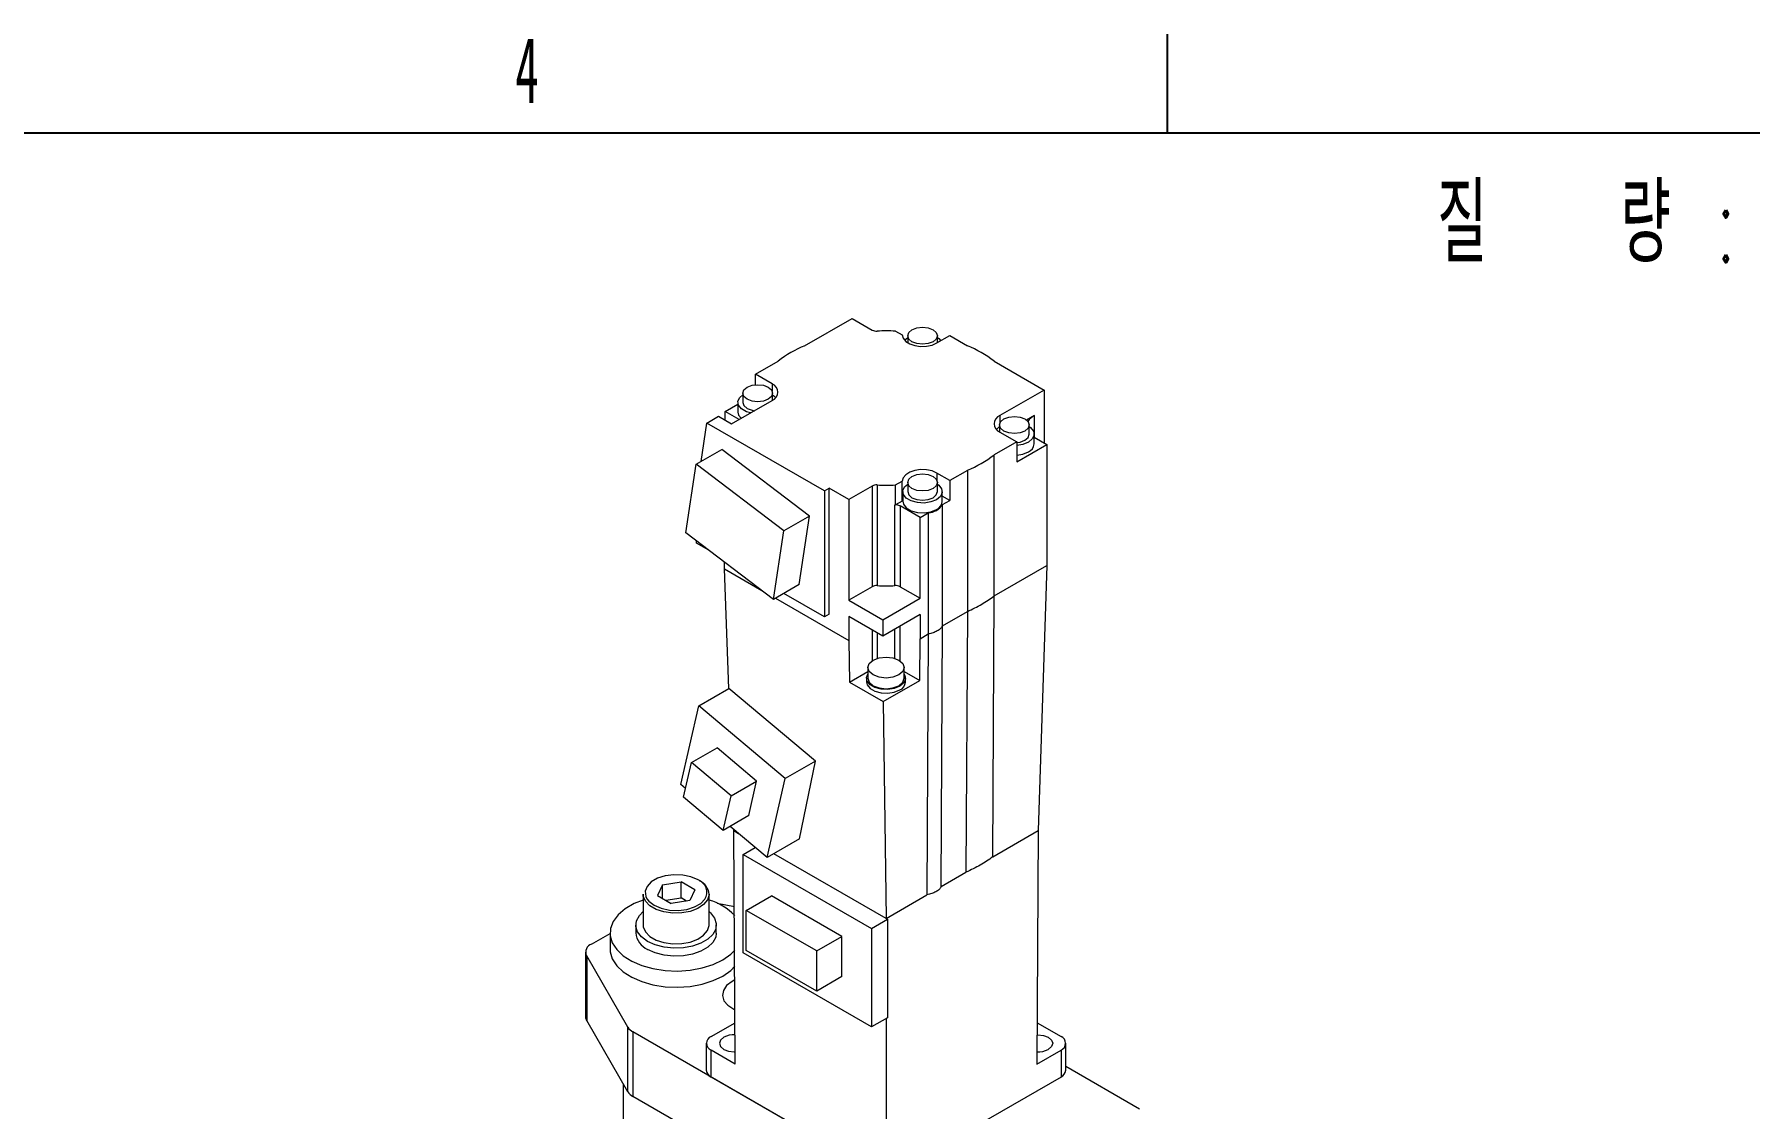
# Model space of a CAD drawing. Header units: millimetres. Extents: x 19 to 1665, y -46 to 1184.
# Drawn here: x 542.6 to 750.6, y 1042.8 to 1173.2 of the extents above; entities that cross this region are included whole.
import ezdxf

# ---------------------------------------------------------------- set-up
doc = ezdxf.new("R2010")
doc.units = ezdxf.units.MM
doc.header["$LTSCALE"] = 4
doc.layers.add('12', color=4, linetype='Continuous')
doc.styles.add('SLDTEXTSTYLE15', font='TXT', dxfattribs={"width": 0.633333, "bigfont": 'bigfont'})
doc.styles.add('SLDTEXTSTYLE5', font='TXT', dxfattribs={"width": 0.525})

# ---------------------------------------------------------------- blocks, each defined once
blk = doc.blocks.new('블록12')
for p, q in [((679.99, 1173.2), (679.99, 1161.2)), ((1651.99, 1161.2), (31.99, 1161.2))]:
    blk.add_line(p, q)

msp = doc.modelspace()

# ---------------------------------------------------------------- linework, layer by layer
at = {"color": 7, "linetype": 'Continuous', "lineweight": 18}
for p, q in [((636.04, 1135.42), (641.78, 1138.73)), ((641.78, 1138.73), (644.22, 1137.32)), ((647.06, 1137.19), (647.85, 1136.73)), ((648.53, 1136.63), (648.53, 1135.77)), ((652.08, 1135.75), (653.64, 1136.65)), ((652.13, 1135.77), (652.13, 1136.63)), ((653.64, 1136.65), (655.77, 1135.42)), ((630.07, 1131.97), (632.81, 1133.55)), ((659.01, 1133.55), (665.09, 1130.04)), ((632.1, 1130.8), (630.07, 1131.97)), ((630.07, 1130.68), (630.07, 1131.97)), ((628.54, 1129.66), (628.54, 1128.54)), ((632.1, 1130.8), (632.1, 1129.89)), ((632.14, 1128.8), (632.14, 1129.66)), ((665.09, 1130.04), (659.71, 1126.94)), ((665.09, 1130.04), (665.09, 1123.64)), ((626.39, 1127.43), (627.94, 1128.33)), ((628.08, 1126.46), (626.39, 1127.43)), ((626.39, 1126.39), (626.39, 1127.43)), ((627.18, 1125.93), (632.1, 1128.77)), ((627.94, 1128.54), (627.94, 1127.37)), ((623.48, 1121.37), (624.18, 1126.03)), ((624.18, 1126.03), (625.59, 1126.85)), ((638.44, 1117.8), (624.18, 1126.03)), ((625.59, 1126.85), (627.18, 1125.93)), ((659.67, 1125.8), (659.67, 1124.94)), ((659.71, 1126.94), (659.71, 1126.03)), ((663.9, 1126.94), (662.95, 1126.39)), ((663.27, 1124.69), (663.27, 1125.8)), ((663.9, 1124.32), (663.9, 1126.94)), ((661.75, 1123.74), (659.01, 1122.16)), ((659.71, 1124.91), (661.75, 1123.74)), ((661.75, 1123.74), (661.75, 1121.32)), ((661.75, 1121.32), (665.42, 1123.45)), ((663.87, 1123.51), (663.87, 1124.69)), ((663.87, 1124.34), (665.42, 1123.45)), ((665.42, 1123.45), (665.42, 1108.75)), ((621.65, 1112.71), (622.89, 1121.03)), ((622.89, 1121.03), (626, 1122.82)), ((633.5, 1112.96), (622.89, 1121.03)), ((636.62, 1114.75), (626, 1122.82)), ((659.01, 1105.05), (659.01, 1122.16)), ((647.06, 1118.53), (647.85, 1118.98)), ((647.85, 1116.57), (647.85, 1118.98)), ((653.64, 1119.07), (652.08, 1119.97)), ((652.08, 1119.97), (652.08, 1119.06)), ((655.77, 1120.29), (653.64, 1119.07)), ((653.64, 1119.07), (653.64, 1116.65)), ((655.77, 1120.29), (655.77, 1103.18)), ((638.44, 1117.8), (639, 1118.13)), ((638.44, 1117.8), (638.44, 1102.51)), ((641.38, 1116.75), (639, 1118.13)), ((639, 1102.84), (639, 1118.13)), ((644.22, 1118.39), (641.38, 1116.75)), ((644.22, 1118.39), (644.22, 1106.18)), ((644.84, 1118.52), (644.84, 1106.31)), ((647.06, 1116.11), (647.06, 1118.53)), ((647.93, 1116.9), (647.85, 1116.57)), ((647.93, 1117.71), (647.93, 1116.54)), ((648.53, 1118.82), (648.53, 1117.71)), ((652.13, 1117.71), (652.13, 1118.82)), ((652.73, 1116.54), (652.73, 1117.71)), ((653.64, 1116.65), (652.73, 1117.18)), ((641.38, 1116.75), (641.38, 1104.54)), ((646.98, 1106.31), (646.98, 1116.11)), ((647.85, 1116.57), (647.06, 1116.11)), ((650.04, 1114.57), (647.6, 1115.97)), ((647.6, 1115.97), (647.6, 1106.18)), ((650.04, 1114.57), (651.02, 1115.13)), ((651.02, 1115.13), (651.02, 1100.44)), ((652.76, 1116.14), (653.64, 1116.65)), ((652.76, 1101.44), (652.76, 1116.14)), ((632.27, 1104.64), (621.65, 1112.71)), ((632.27, 1104.64), (633.5, 1112.96)), ((636.62, 1114.75), (633.5, 1112.96)), ((635.38, 1106.44), (636.62, 1114.75)), ((650.04, 1104.77), (650.04, 1114.57)), ((622.94, 1111.46), (622.94, 1111.73)), ((624.41, 1110.61), (622.94, 1111.46)), ((626.33, 1108.33), (626.33, 1109.15)), ((659.01, 1105.05), (665.42, 1108.75)), ((665.42, 1108.75), (664.35, 1076.58)), ((665.42, 1108.75), (665.42, 1108.75)), ((665.42, 1108.75), (665.42, 1108.75)), ((626.33, 1108.33), (630.84, 1105.72)), ((626.85, 1093.83), (626.33, 1108.33)), ((635.38, 1106.44), (632.27, 1104.64)), ((632.49, 1104.77), (641.38, 1099.64)), ((638.44, 1102.51), (633.51, 1105.36)), ((644.22, 1106.18), (641.38, 1104.54)), ((641.38, 1104.54), (645.51, 1102.15)), ((645.51, 1102.15), (650.04, 1104.77)), ((647.6, 1106.18), (650.04, 1104.77)), ((658.84, 1073.4), (659.01, 1105.05)), ((639, 1102.84), (638.44, 1102.51)), ((641.38, 1102.58), (641.38, 1099.64)), ((645.51, 1100.19), (641.38, 1102.58)), ((650.04, 1102.81), (645.51, 1100.19)), ((650.04, 1102.81), (650.04, 1099.87)), ((652.76, 1101.44), (655.77, 1103.18)), ((655.77, 1103.18), (655.6, 1071.53)), ((644.22, 1100.94), (644.22, 1097.19)), ((644.84, 1100.58), (644.84, 1097.48)), ((645.51, 1102.15), (645.51, 1100.19)), ((646.98, 1097.48), (646.98, 1101.04)), ((647.6, 1097.19), (647.6, 1101.4)), ((650.04, 1099.87), (651.02, 1100.44)), ((651.02, 1100.44), (650.85, 1068.79)), ((652.59, 1069.79), (652.76, 1101.44)), ((641.38, 1099.64), (641.47, 1094.6)), ((650.01, 1094.79), (650.04, 1099.87)), ((643.71, 1096.37), (643.71, 1095.07)), ((648.11, 1095.07), (648.11, 1096.37)), ((641.47, 1094.6), (643.71, 1095.89)), ((641.47, 1094.6), (645.57, 1092.23)), ((643.55, 1095.07), (643.55, 1094.61)), ((645.57, 1092.23), (650.01, 1094.79)), ((648.11, 1095.89), (650.01, 1094.79)), ((648.27, 1094.61), (648.27, 1095.07)), ((623.2, 1091.73), (626.85, 1093.84)), ((637.37, 1085.03), (626.85, 1093.84)), ((645.57, 1092.23), (645.91, 1065.93)), ((621.03, 1082.16), (623.2, 1091.73)), ((633.67, 1082.89), (623.2, 1091.73)), ((622.32, 1084.85), (625.43, 1086.64)), ((630.22, 1082.6), (625.43, 1086.64)), ((621.37, 1080.65), (622.32, 1084.85)), ((627.11, 1080.8), (622.32, 1084.85)), ((637.37, 1085.03), (633.67, 1082.89)), ((635.4, 1075.57), (637.37, 1085.03)), ((621.6, 1081.68), (621.03, 1082.16)), ((627.11, 1080.8), (630.22, 1082.6)), ((629.28, 1078.4), (630.22, 1082.6)), ((631.51, 1073.32), (633.67, 1082.89)), ((626.16, 1076.61), (621.37, 1080.65)), ((626.16, 1076.61), (627.11, 1080.8)), ((629.28, 1078.4), (626.16, 1076.61)), ((631.51, 1073.32), (627.02, 1077.1)), ((627.46, 1076.58), (627.45, 1076.74)), ((627.46, 1076.58), (628.03, 1076.25)), ((627.46, 1076.58), (627.46, 1076.58)), ((627.63, 1048.26), (627.46, 1076.58)), ((635.4, 1075.57), (631.51, 1073.32)), ((658.84, 1073.4), (664.35, 1076.58)), ((664.35, 1076.58), (664.18, 1048.26)), ((664.35, 1076.58), (664.35, 1076.58)), ((628.6, 1073.7), (630.05, 1074.55)), ((628.6, 1061.75), (628.6, 1073.7)), ((628.6, 1073.7), (644.15, 1064.72)), ((645.91, 1065.93), (632.31, 1073.78)), ((652.59, 1069.79), (655.6, 1071.53)), ((618.79, 1070.02), (618.18, 1068.71)), ((618.79, 1070.02), (621.06, 1070.37)), ((618.79, 1068.36), (618.79, 1070.02)), ((622.72, 1069.41), (621.06, 1070.37)), ((621.06, 1068.41), (621.06, 1070.37)), ((622.72, 1069.41), (622.11, 1068.1)), ((616.45, 1068.87), (616.45, 1065.14)), ((618.18, 1068.71), (619.84, 1067.75)), ((619.2, 1068.13), (621.06, 1068.41)), ((622.11, 1068.1), (619.84, 1067.75)), ((621.7, 1068.04), (621.06, 1068.41)), ((624.45, 1065.14), (624.45, 1068.87)), ((625.43, 1067.78), (627.52, 1067.38)), ((628.96, 1066.91), (632.02, 1068.67)), ((640.56, 1063.74), (632.02, 1068.67)), ((645.91, 1065.93), (650.85, 1068.79)), ((615.57, 1065.14), (615.57, 1064.16)), ((625.33, 1064.16), (625.33, 1065.14)), ((628.96, 1062.04), (628.96, 1066.91)), ((637.51, 1061.98), (628.96, 1066.91)), ((644.15, 1064.72), (646.08, 1065.83)), ((645.91, 1065.93), (646.08, 1065.83)), ((646.08, 1065.83), (646.08, 1053.88)), ((610.19, 1062.81), (612.45, 1064.12)), ((612.45, 1064.16), (612.45, 1062.2)), ((637.51, 1061.98), (640.56, 1063.74)), ((640.56, 1058.88), (640.56, 1063.74)), ((644.15, 1064.72), (644.15, 1052.77)), ((609.48, 1061.83), (609.48, 1053.99)), ((614.61, 1052.72), (609.61, 1061.39)), ((609.61, 1061.39), (609.61, 1053.55)), ((644.15, 1052.77), (628.6, 1061.75)), ((637.51, 1057.11), (628.96, 1062.04)), ((637.51, 1057.11), (637.51, 1061.98)), ((640.56, 1058.88), (637.51, 1057.11)), ((627.59, 1054.94), (627.48, 1054.89)), ((614.61, 1044.88), (609.61, 1053.55)), ((614.61, 1044.88), (614.61, 1052.72)), ((624.69, 1051.59), (627.6, 1053.27)), ((646.08, 1053.88), (644.15, 1052.77)), ((645.91, 1053.78), (645.91, 1034.45)), ((664.21, 1053.27), (667.12, 1051.59)), ((653.99, 1029.78), (615.19, 1052.18)), ((615.19, 1052.18), (615.19, 1044.34)), ((624.11, 1050.78), (624.11, 1047.51)), ((667.7, 1047.51), (667.7, 1050.78)), ((624.69, 1046.69), (624.69, 1049.96)), ((627.63, 1048.26), (624.69, 1049.96)), ((664.18, 1048.26), (667.12, 1049.96)), ((667.12, 1049.96), (667.12, 1046.69)), ((645.91, 1034.45), (624.69, 1046.69)), ((667.12, 1046.69), (645.91, 1034.45)), ((667.7, 1047.99), (676.62, 1042.84)), ((614.05, 1045.86), (614.05, 1021.05)), ((653.99, 1021.94), (615.19, 1044.34))]:
    msp.add_line(p, q, dxfattribs=at)
at = {"color": 7, "linetype": 'Continuous', "lineweight": 18, "flags": 128}
for points in [[(649.05, 1137.36), (649.64, 1137.59), (650.33, 1137.67), (651.02, 1137.59), (651.6, 1137.36), (651.99, 1137.02), (652.13, 1136.63), (651.99, 1136.23), (651.6, 1135.89)], [(647.85, 1136.73), (647.97, 1136.32), (648.29, 1135.94), (648.78, 1135.64), (649.4, 1135.43), (650.1, 1135.33), (650.82, 1135.35), (651.5, 1135.5), (652.08, 1135.75)], [(648.14, 1136.08), (648.15, 1136.1), (648.53, 1136.43)], [(651.6, 1135.89), (651.02, 1135.67), (650.33, 1135.59), (649.64, 1135.67), (649.05, 1135.89), (648.66, 1136.23), (648.53, 1136.63), (648.66, 1137.02), (649.05, 1137.36)], [(652.13, 1136.43), (652.29, 1136.31), (652.56, 1136.02)], [(629.47, 1127.26), (628.97, 1127.41), (628.38, 1127.75), (628.03, 1128.19), (627.95, 1128.67), (628.17, 1129.13), (628.54, 1129.46)], [(631.62, 1128.92), (631.03, 1128.7), (630.34, 1128.62), (629.66, 1128.7), (629.07, 1128.92), (628.68, 1129.26), (628.54, 1129.66), (628.68, 1130.05), (629.07, 1130.39)], [(629.07, 1130.39), (629.66, 1130.62), (630.34, 1130.69), (631.03, 1130.62), (631.62, 1130.39), (632.01, 1130.05), (632.14, 1129.66), (632.01, 1129.26), (631.62, 1128.92)], [(632.14, 1129.46), (632.31, 1129.34), (632.53, 1129.11)], [(627.94, 1127.37), (628.03, 1127.01), (628.34, 1126.61)], [(628.54, 1128.54), (628.68, 1128.15), (629.07, 1127.81), (629.66, 1127.58), (629.95, 1127.53)], [(659.28, 1125.25), (659.29, 1125.27), (659.67, 1125.6)], [(662.74, 1125.06), (662.16, 1124.84), (661.47, 1124.76), (660.78, 1124.84), (660.19, 1125.06), (659.8, 1125.4), (659.67, 1125.8), (659.8, 1126.19), (660.19, 1126.53)], [(660.19, 1126.53), (660.78, 1126.76), (661.47, 1126.84), (662.16, 1126.76), (662.74, 1126.53), (663.13, 1126.19), (663.27, 1125.8), (663.13, 1125.4), (662.74, 1125.06)], [(663.27, 1125.6), (663.43, 1125.48), (663.78, 1125.04), (663.86, 1124.57), (663.64, 1124.1), (663.16, 1123.71)], [(661.75, 1123.66), (662.16, 1123.73), (662.74, 1123.95)], [(663.16, 1123.71), (662.48, 1123.43), (661.75, 1123.31)], [(662.74, 1123.95), (663.13, 1124.29), (663.27, 1124.69)], [(661.75, 1122.13), (662.48, 1122.25), (663.16, 1122.53)], [(652.08, 1119.97), (651.5, 1120.22), (650.82, 1120.36), (650.1, 1120.38), (649.4, 1120.28), (648.78, 1120.07), (648.29, 1119.77), (647.97, 1119.4), (647.85, 1118.98)], [(651.6, 1118.09), (651.02, 1117.86), (650.33, 1117.79), (649.64, 1117.86), (649.05, 1118.09), (648.66, 1118.43), (648.53, 1118.82), (648.66, 1119.22), (649.05, 1119.56)], [(649.05, 1119.56), (649.64, 1119.78), (650.33, 1119.86), (651.02, 1119.78), (651.6, 1119.56), (651.99, 1119.22), (652.13, 1118.82), (651.99, 1118.43), (651.6, 1118.09)], [(652.02, 1116.73), (651.34, 1116.46), (650.54, 1116.33), (649.71, 1116.38), (648.95, 1116.58), (648.36, 1116.92), (648.01, 1117.36), (647.94, 1117.84), (648.15, 1118.3), (648.53, 1118.63)], [(648.53, 1117.71), (648.66, 1117.32), (649.05, 1116.98), (649.64, 1116.75), (650.33, 1116.68), (651.02, 1116.75), (651.6, 1116.98)], [(651.6, 1116.98), (651.99, 1117.32), (652.13, 1117.71)], [(652.13, 1118.63), (652.29, 1118.51), (652.65, 1118.07), (652.72, 1117.59), (652.5, 1117.13), (652.02, 1116.73)], [(647.93, 1116.54), (648.01, 1116.18), (648.36, 1115.74), (648.95, 1115.4), (649.71, 1115.2), (650.54, 1115.16), (651.34, 1115.28), (652.02, 1115.56)], [(647.46, 1095.47), (646.75, 1095.2), (645.91, 1095.1), (645.06, 1095.2), (644.35, 1095.47), (643.87, 1095.89), (643.71, 1096.37), (643.87, 1096.86), (644.35, 1097.27)], [(644.35, 1097.27), (645.06, 1097.55), (645.91, 1097.64), (646.75, 1097.55), (647.46, 1097.27), (647.94, 1096.86), (648.11, 1096.37), (647.94, 1095.89), (647.46, 1095.47)], [(647.57, 1094.1), (646.9, 1093.83), (646.11, 1093.71), (645.3, 1093.75), (644.55, 1093.95), (643.97, 1094.28), (643.63, 1094.71), (643.55, 1095.18), (643.71, 1095.56)], [(643.55, 1094.61), (643.63, 1094.26), (643.97, 1093.83), (644.55, 1093.49), (645.3, 1093.29), (646.11, 1093.25), (646.9, 1093.37), (647.57, 1093.65)], [(643.71, 1095.07), (643.87, 1094.58), (644.35, 1094.17), (645.06, 1093.89), (645.91, 1093.8), (646.75, 1093.89), (647.46, 1094.17)], [(647.46, 1094.17), (647.94, 1094.58), (648.11, 1095.07)], [(648.11, 1095.56), (648.19, 1095.42), (648.26, 1094.95), (648.04, 1094.49), (647.57, 1094.1)], [(623.11, 1070.6), (622.25, 1070.97), (621.25, 1071.18), (620.18, 1071.23), (619.14, 1071.1), (618.2, 1070.8), (617.44, 1070.36), (616.93, 1069.82), (616.7, 1069.22), (616.78, 1068.6), (616.92, 1068.32)], [(616.45, 1068.16), (615.36, 1067.73), (614.28, 1067.1), (613.43, 1066.38), (612.83, 1065.57), (612.51, 1064.71), (612.47, 1063.83), (612.72, 1062.97), (613.25, 1062.15), (614.05, 1061.4), (615.07, 1060.75), (616.29, 1060.22), (617.65, 1059.84), (619.12, 1059.61), (620.64, 1059.55), (622.15, 1059.65), (623.6, 1059.92), (624.93, 1060.34), (626.11, 1060.9), (626.11, 1060.9)], [(624.45, 1068.87), (624.45, 1068.79), (624.26, 1068.17), (623.79, 1067.6), (623.08, 1067.13), (622.17, 1066.78), (621.13, 1066.59), (620.04, 1066.57), (618.98, 1066.72), (618.03, 1067.03), (617.26, 1067.47), (616.73, 1068.02), (616.47, 1068.63), (616.45, 1068.87)], [(616.92, 1068.32), (617.15, 1068.02), (617.79, 1067.53), (618.65, 1067.16), (619.65, 1066.94), (620.72, 1066.9), (621.76, 1067.03), (622.7, 1067.33), (623.46, 1067.76), (623.94, 1068.25)], [(617, 1063.15), (616.27, 1063.69), (615.79, 1064.31), (615.58, 1064.97), (615.65, 1065.65), (616, 1066.3), (616.45, 1066.76)], [(616.45, 1065.14), (616.47, 1064.91), (616.73, 1064.3), (617.26, 1063.75), (618.03, 1063.3), (618.98, 1063), (620.04, 1062.85), (621.13, 1062.87), (622.17, 1063.06), (623.08, 1063.4), (623.79, 1063.88), (624.26, 1064.45), (624.45, 1065.07), (624.45, 1065.14)], [(624.45, 1066.76), (624.63, 1066.6), (625.11, 1065.98), (625.32, 1065.31), (625.25, 1064.64), (624.9, 1063.99), (624.29, 1063.41), (623.46, 1062.93), (622.45, 1062.57), (621.33, 1062.37), (620.16, 1062.33), (619, 1062.45), (617.93, 1062.73), (617, 1063.15)], [(625.33, 1064.16), (625.25, 1063.66), (624.9, 1063.01), (624.29, 1062.43), (623.46, 1061.95), (622.45, 1061.6), (621.33, 1061.39), (620.16, 1061.35), (619, 1061.47), (617.93, 1061.75), (617, 1062.17)], [(612.45, 1062.2), (612.47, 1061.87), (612.72, 1061.01), (613.25, 1060.19), (614.05, 1059.44), (615.07, 1058.79), (616.29, 1058.26), (617.65, 1057.88), (619.12, 1057.65), (620.64, 1057.59), (622.15, 1057.69), (623.6, 1057.96), (624.93, 1058.38), (626.11, 1058.94)], [(626.11, 1060.9), (627.08, 1061.58), (627.58, 1062.07)], [(626.11, 1058.94), (627.08, 1059.62), (627.59, 1060.12)], [(627.57, 1058.46), (627.24, 1058.29), (626.58, 1057.78), (626.18, 1057.2), (626.07, 1056.57), (626.25, 1055.95), (626.72, 1055.39), (627.44, 1054.91), (627.59, 1054.84)], [(626.23, 1051.51), (625.84, 1051.17), (625.71, 1050.78), (625.84, 1050.38), (626.23, 1050.04), (626.82, 1049.82), (627.51, 1049.74), (627.62, 1049.74)], [(664.2, 1051.81), (664.31, 1051.81), (664.99, 1051.74), (665.58, 1051.51), (665.97, 1051.17), (666.11, 1050.78), (665.97, 1050.38), (665.58, 1050.04)]]:
    msp.add_lwpolyline(points, dxfattribs=at)
at = {"color": 7, "linetype": 'Continuous', "lineweight": 18}
for centre, radius, start, end in [((644.77, 1138.36), 1.18, 242.1569, 273.3513), ((645.91, 1109.17), 28.04, 87.6473, 92.1887), ((642.08, 1121.23), 15.42, 113.0496, 126.945), ((649.73, 1121.23), 15.42, 53.055, 66.9504), ((631.71, 1129.79), 1.08, 290.7834, 69.2166), ((660.1, 1125.93), 1.08, 110.7834, 249.2166), ((665.05, 1124.81), 2.42, 118.2512, 143.8443), ((662.73, 1123.59), 1.14, 292.4764, 356.2034), ((649.73, 1134.49), 15.42, 293.0496, 306.945), ((644.77, 1117.35), 1.18, 86.6487, 117.8431), ((645.91, 1146.54), 28.04, 267.8113, 272.3527), ((645.91, 1144.02), 27.93, 272.1899, 272.3545), ((647.03, 1114.72), 1.38, 88.8774, 92.1885), ((647.06, 1114.97), 1.14, 61.8543, 90.0006), ((650.85, 1117.44), 2.31, 274.2417, 325.7529), ((651.59, 1116.61), 1.14, 292.4764, 356.2034), ((644.77, 1105.13), 1.18, 86.6487, 117.8431), ((645.91, 1134.33), 28.04, 267.8114, 272.1886), ((647.05, 1105.13), 1.18, 62.1569, 93.3513), ((647.15, 1094.68), 1.12, 292.4764, 356.2034), ((622.57, 1069.09), 1.61, 328.6715, 70.2555), ((622.47, 1068.68), 1.99, 5.3828, 65.9373), ((622.44, 1061.32), 7.13, 44.1201, 73.5864), ((610.54, 1061.84), 1.04, 110.0899, 205.4282), ((617.93, 1064.35), 2.37, 184.4583, 246.8619), ((610.34, 1054), 0.862, 180.398, 211.0038), ((615.93, 1053.54), 1.55, 212.1065, 241.7982), ((625, 1050.78), 0.873, 110.7834, 249.2166), ((627.49, 1049.08), 2.73, 87.4276, 117.3371), ((666.81, 1050.78), 0.873, 290.7834, 69.2166), ((664.32, 1052.47), 2.74, 267.1871, 297.3279), ((625.11, 1047.61), 1.01, 185.6948, 245.6253), ((666.7, 1047.61), 1.01, 294.3747, 354.3052), ((615.93, 1045.7), 1.55, 212.1065, 241.7982)]:
    msp.add_arc(centre, radius, start, end, dxfattribs=at)
for points in [[(655.77, 1103.18), (656.37, 1103.46), (657.56, 1104.01), (658.52, 1104.7), (659.01, 1105.05)], [(652.76, 1101.44), (652.69, 1101.32), (652.54, 1101.09), (652.13, 1100.8), (651.63, 1100.56), (651.22, 1100.48), (651.02, 1100.44)], [(658.84, 1073.4), (658.35, 1073.05), (657.39, 1072.37), (656.2, 1071.81), (655.6, 1071.53)]]:
    msp.add_open_spline(points, degree=3, dxfattribs=at)
msp.add_open_spline([(652.59, 1069.79), (652.52, 1069.67), (652.37, 1069.44), (651.96, 1069.15), (651.46, 1068.92), (651.06, 1068.83), (650.85, 1068.79)], degree=3, knots=[0, 0, 0, 0, 0.258155, 0.5, 0.741845, 1, 1, 1, 1], dxfattribs=at)

# ---------------------------------------------------------------- block references
at = {"color": 7, "linetype": 'Continuous'}
msp.add_blockref('블록12', (0, 0), dxfattribs=at)

# ---------------------------------------------------------------- texts
at = {"layer": '12'}
for s, insert, char_height, attachment_point, style in [('4', (602.38, 1172.87), 8, 2, 'SLDTEXTSTYLE5'), ('질   량 : 4051.59', (788, 1155.05), 9.525, 3, 'SLDTEXTSTYLE15')]:
    msp.add_mtext(s, dxfattribs=dict(at, insert=insert, char_height=char_height, attachment_point=attachment_point, style=style))

doc.saveas('drawing.dxf')
